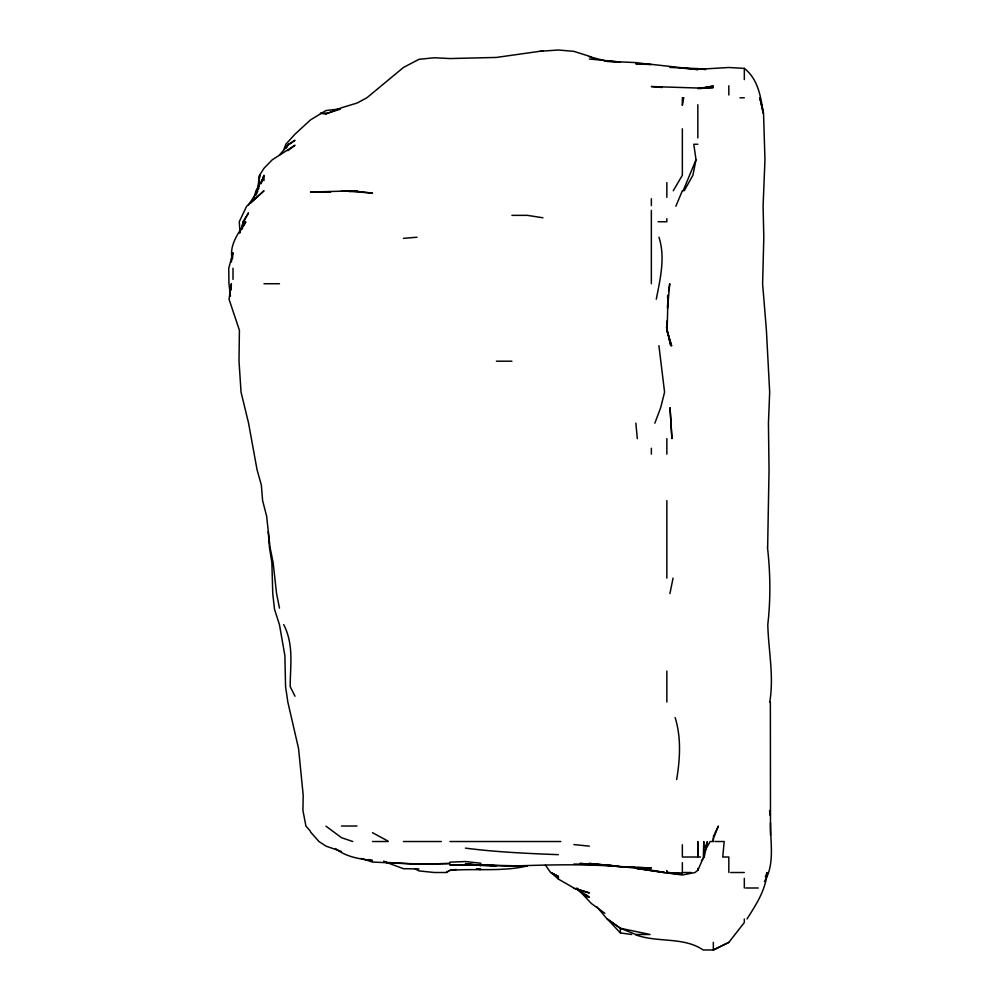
<?xml version="1.0" encoding="UTF-8"?>
<svg xmlns="http://www.w3.org/2000/svg" width="1000" height="1000" viewBox="0 0 1000 1000"><rect width="100%" height="100%" fill="white"/><g stroke="black" fill="none" stroke-linecap="round" stroke-linejoin="round"><path stroke-width="1.5" d="M704.375 851.85L710.15 841.525L713.288 841.525L713.337 838.763L718.375 826.025L713.337 836.712M703.487 857.013L703.75 841.525L703.65 857.013L697.837 870.3L695 872.513L682.35 875.013L666.85 872.862L671.5 873.225M770.5 835.325L770.362 702.075M767.65 547.125L769.038 469.663L768.438 423.175L769.675 392.188L766.4 330.213L762.613 283.725L763.812 237.237L763.088 206.25L764.963 159.775L763.538 113.287L759.812 97.788L763.25 113.287C760.85 96.888 758.263 79.35 744.325 68.388L728.825 67.5L697.837 69.338M231.137 289.925L231.35 283.725L229.037 299.225L239.4 330.213L239.013 361.2L241.05 392.188L248.5 422.825L257.038 469.663L261.363 485.15L262.625 500.65L266.625 516.138L270 547.125L273.125 562.625L276.575 593.612L279.488 608.138M667.487 306.962L667.962 299.225L667.125 330.213L670.775 345.7L666.462 327.113M231.425 262.038L232.062 252.738L232.537 258.4M667.487 308.512L669.75 283.725L668.612 290.763M769.737 702.075C774.137 676.175 768.425 650.413 767.8 624.6C770.738 598.962 770.4 572.762 767.45 547.125M676.688 779.538C680.025 758.913 681.375 737.837 675.15 717.562M232.2 258.938L233.012 252.738L228.738 268.225L228.938 283.725L230.438 296.125M241.988 228.787L242.975 221.75L248.5 212.887L243.7 221.75M257.275 190.763L259.662 175.263L258.387 189.213L259.587 175.263L264 168.275L272.288 159.775L294.988 145.25L287.838 150.675M667.475 297.812L667.925 295M242.3 228.787L243.538 221.75L239.725 233.012M697.837 144.275L693.8 144.275L696.012 159.775L692.9 175.263L684.225 190.763M669.912 593.612L673.05 578.112M656.287 299.225C660.2 278.938 665.487 257.55 658.975 237.237M254.088 197.8L255.95 190.763L264 176.525L264 180.55M262.25 180.9L263.913 175.263L261.15 183.713M283.762 149.913L285.825 144.275L294.988 134.188L310.475 119.913L325.975 110.538L339.925 108.925M654.837 423.175L660.675 407.675L664.575 392.188L658.925 345.7M256.125 194.988L257.738 190.763L248.5 205.05M683.15 190.763L696.012 159.775M705.288 847.15L707.45 841.525L704.237 857.013L701.5 860.788M765.375 876.737L767.038 872.513C765.875 889.938 756.025 904.663 747.013 918.988M675.85 206.25L682.35 190.763M243.912 225.625L245.787 221.75C238.85 232.463 229.125 244.775 232.113 258.4M286.975 146.862L288.337 144.275L286.125 148.15M764.425 881.55C775.113 864.25 770.25 842.3 770.512 822.925M673.25 190.763L682.35 175.263L682.35 128.787M279.488 155.05L288.625 144.275L294.988 140.275L289.35 144.275M635.862 934.887C657.65 942.887 683.538 936.587 703.175 949.975L713.438 949.975L728.825 942.375L744.325 922.537L744.325 918.988M250.712 203.012L264 190.763L246.625 206.25L239.275 221.75L240.025 232.6M415.062 868.812L418.938 870.9L434.325 872.513L446.312 872.513L448.725 870.825M446.312 872.513L449.925 870.375C475.75 868.325 501.962 871.938 527.4 865.938C506.688 867.163 486.087 863.938 465.425 865.238L480.913 864.762L449.925 864.875L480.913 864.762M728.825 942.375L713.337 949.975L713.337 942.362M340.075 109.2L327.587 113.287L320.412 113.287L325.975 113.95L341.475 107.775L356.962 103.088L366.875 97.788L403.45 67.463L418.938 59.337L434.438 57.75L449.925 58.55L496.413 57.438L539.7 51.312L558.387 50L573.888 51.363L589.375 56.25L593.25 58.375M695.025 69.338L697.837 68.625L705.588 69.575M700.65 88.462L713.337 86.037L697.837 88.612M349.212 191.488L356.962 190.763L310.475 192.037L330.625 192.087M403.45 238.35L416.975 237.237M456.125 869.475L449.925 870.375M699.388 88.513L713.337 87.562L697.837 88.025L651.35 86.538L662.2 87.487M674.6 873.475L679.25 873.838L666.85 873.062L635.862 868.312L664.688 872.513C614.138 862.925 562.987 864.35 511.912 866.038L527.4 866.012M449.925 862.15L465.425 861.55L480.913 863.263M465.425 864.688L511.912 865.713M740 97.788L744.325 97.788M511.912 215.362L527.4 215.35L542.9 217.787M658.138 221.75L666.85 221.75L666.85 218.7M264 283.725L279.488 283.725M496.413 361.2L511.912 361.2M341.475 826.025L356.962 826.025M372.463 841.525L387.95 841.525M403.45 841.525L441.375 841.525M449.925 841.525L560.837 841.525M714.95 841.525L724.188 841.525L722.75 857.013L728.825 857.013L728.825 872.513M700.512 857.013L682.35 857.013L682.35 844.762M667.312 872.513L666.85 870.95L667.312 872.513L682.35 873.475L666.862 872.513L682.35 874.075M691.287 872.513L682.35 872.513L682.35 862.65M730.675 872.513L744.325 872.513M745.763 888L758.25 888M669.95 67.438L697.837 68.625M418.938 868.925L403.45 868.7L383.825 861.425M573.888 864.05L604.875 864.9L618.812 866.25L589.375 863.438L620.363 866.725L651.35 867.95L637.413 867.487M558.387 854.663C527.35 853.475 496.238 852.1 465.425 848.125M387.95 862.513L418.938 864.125L449.925 863.5L418.938 864.262L372.463 862.038L361.188 858.388M496.413 865.837L480.913 865.312L496.413 865.837L480.913 864.65M679.25 67.875L697.837 69.562L651.35 64.35L635.862 63.837L649.812 64.513M594.025 864.362L580.087 863.45L589.375 864.175M597.125 864.513L618.812 866.35M635.862 867.438L620.363 866.525M573.888 844.55L589.375 846.15M589.375 59L620.363 62.05L604.875 61.2L635.862 62.587L651.35 64.588M597 906.963L607.087 918.988L620.363 928.263L650.037 934.488L635.862 934.488L620.363 928.263L607.312 918.988L620.363 932.95L631.663 934.488M368.237 859.575L372.463 860.525C359.663 859.062 345.8 856.888 335.513 848.525M607.688 61.463L589.375 56.688M573.888 888.35L589.375 892.925L575.288 888.45M352.775 841.525L341.475 837.675L325.975 826.175M341.475 851.488L325.975 846.125L318.975 841.525L310.475 831.938M383.725 861.3L387.95 862.913L385.2 861.725M573.888 888L558.387 879.1L558.387 876.438L550.575 872.513L545.45 865.088M558.387 876.438L551.025 872.513L558.387 879.1M372.463 832.688L387.95 841.025M578.725 889.712L589.375 897.425L586.138 894.6M604.875 913.312L591.35 903.5L576.888 888M576.4 888.925L587.025 897.225M310.475 831.3L305.925 826.025L302.938 810.537L303.175 795.037L298.562 748.55L287.838 702.075L285.562 686.575L284.875 655.588L279.488 624.837L274.488 609.1L272.762 593.612L271.863 562.625L269.4 547.125L268.263 531.638M294.988 696.213L290.188 686.575C290.225 665 294.037 644.963 283.712 624.6M635.862 423.175L637.312 438.663M769.6 810.537L769.938 815.175M744.325 68.388L744.325 79.612M744.325 878.35L744.325 888M728.825 85.763L728.825 95.013M713.337 837.913L713.337 841.525M697.837 104.75L697.837 137.925M697.837 868.487L697.837 870.3M666.85 182.65L666.85 197.325M666.85 438.663L666.85 454.162M666.85 500.65L666.85 578.112M666.85 671.087L666.85 702.075M651.35 198.713L651.35 205.6M651.35 210.375L651.35 283.725M651.35 448.237L651.35 454.162M620.363 928.263L620.363 932.95M325.975 113.287L325.975 113.95M233.012 268.225L233.012 279.387M683.637 97.788L682.35 105.375L682.35 97.788L683.637 97.788M542.9 50.875L540.2 51.312L542.9 51.013M356.962 191.337L341.475 190.763L372.463 193.1L356.962 191.337M480.913 869.375L476.275 869.175L480.913 869.425M480.913 865.475L465.425 863.637L480.913 865.525M666.85 330.275L671.587 345.7L666.85 330.275M671.012 423.175L670.025 407.675L671.925 438.663L671.012 423.175M667.237 330.213L667.1 320.913L667.125 330.213M697.837 853.438L697.8 841.525L697.837 856.737L697.837 853.438"/></g></svg>
